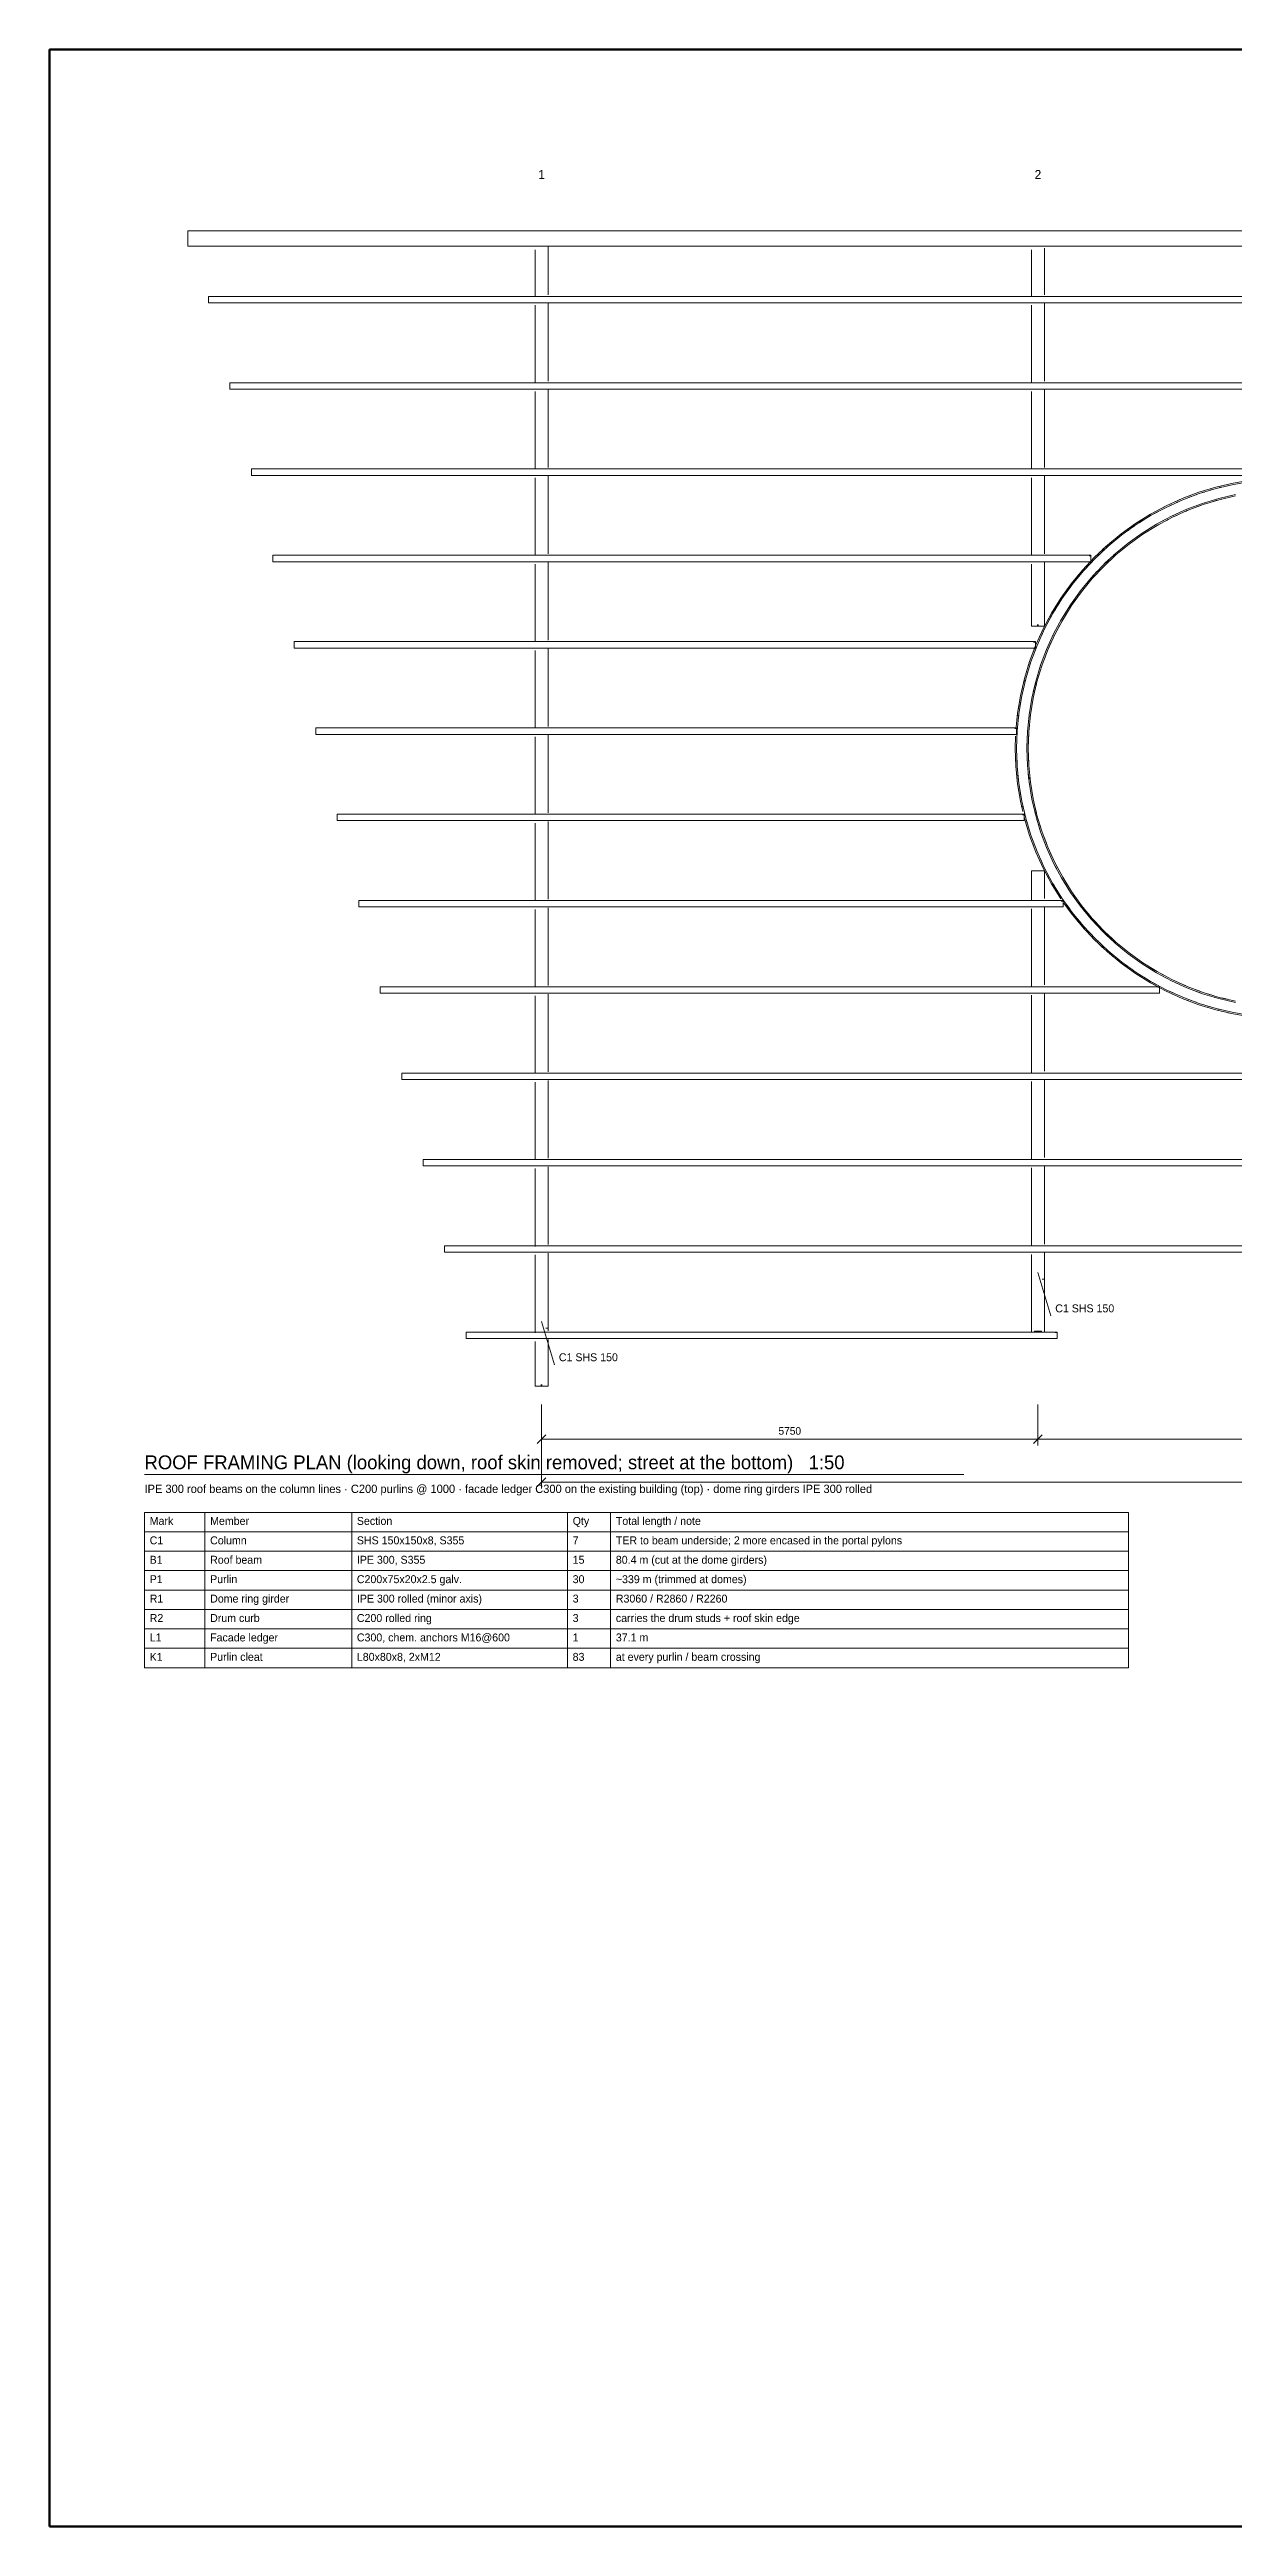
# Model space of a CAD drawing. Header units: metres. Extents: x 10 to 831, y 10 to 584.
# Drawn here: x 10 to 284, y 10 to 584 of the extents above; entities that cross this region are included whole.
import ezdxf
from ezdxf.enums import TextEntityAlignment as Align

# ---------------------------------------------------------------- set-up
doc = ezdxf.new("R2010")
doc.units = ezdxf.units.M
for name, color, linetype, lineweight in [('DIM', 1, 'Continuous', 13), ('FRAME', 7, 'Continuous', 50), ('TXT', 7, 'Continuous', 18), ('VIS', 8, 'Continuous', 13)]:
    doc.layers.add(name, color=color, linetype=linetype, lineweight=lineweight)

msp = doc.modelspace()

# ---------------------------------------------------------------- linework, layer by layer
at = {"layer": 'DIM'}
for p, q in [((124, 270), (124, 260.5)), ((124, 270), (124, 250.5)), ((239, 270), (239, 260.5)), ((239, 270), (239, 260.5)), ((123, 261), (125, 263)), ((124, 262), (239, 262)), ((238, 261), (240, 263)), ((238, 261), (240, 263)), ((239, 262), (348, 262)), ((123, 251), (125, 253)), ((124, 252), (768, 252))]:
    msp.add_line(p, q, dxfattribs=at)
at = {"layer": 'FRAME'}
msp.add_lwpolyline([(10, 10), (831, 10), (831, 584), (10, 584), (10, 10)], close=True, dxfattribs=at)
at = {"layer": 'TXT'}
for p, q in [((239, 300.564), (242, 290.564)), ((124, 289.23), (127, 279.23)), ((32, 253.8), (221.8, 253.8)), ((32, 245), (260, 245)), ((32, 245), (32, 209)), ((46, 245), (46, 209)), ((80, 245), (80, 209)), ((130, 245), (130, 209)), ((140, 245), (140, 209)), ((260, 245), (260, 209)), ((32, 240.5), (260, 240.5)), ((32, 236), (260, 236)), ((32, 231.5), (260, 231.5)), ((32, 227), (260, 227)), ((32, 222.5), (260, 222.5)), ((32, 218), (260, 218)), ((32, 213.5), (260, 213.5)), ((32, 209), (260, 209))]:
    msp.add_line(p, q, dxfattribs=at)
at = {"layer": 'VIS'}
for p, q in [((784, 542), (42, 542)), ((42, 542), (42, 538.4)), ((42, 542), (42, 542)), ((42, 538.4), (784, 538.4)), ((122.5, 537.5994), (122.5, 526.7926)), ((125.5, 527.1928), (125.5, 538.4)), ((237.5, 537.5994), (237.5, 526.792)), ((240.5, 527.1924), (240.5, 537.9998)), ((240.5, 527.1924), (240.5, 537.9998)), ((782.872, 526.8), (46.812, 526.8)), ((46.812, 526.8), (46.812, 525.3)), ((46.812, 526.8), (46.812, 526.8)), ((46.812, 525.3), (782.872, 525.3)), ((122.5, 524.7912), (122.5, 506.7796)), ((125.5, 507.18), (125.5, 525.1914)), ((237.5, 524.7906), (237.5, 506.7784)), ((240.5, 507.1786), (240.5, 525.191)), ((240.5, 507.1786), (240.5, 525.191)), ((781.564, 506.8), (51.788, 506.8)), ((51.788, 506.8), (51.788, 505.3)), ((51.788, 506.8), (51.788, 506.8)), ((51.788, 505.3), (781.564, 505.3)), ((125.5, 487.167), (125.5, 505.1786)), ((240.5, 487.165), (240.5, 505.1772)), ((240.5, 487.165), (240.5, 505.1772)), ((122.5, 504.7784), (122.5, 486.7668)), ((237.5, 504.777), (237.5, 486.7646)), ((780.256, 486.8), (56.762, 486.8)), ((56.762, 486.8), (56.762, 485.3)), ((56.762, 486.8), (56.762, 486.8)), ((56.762, 485.3), (56.762, 486.05)), ((56.762, 485.3), (56.762, 486.05)), ((780.256, 485.3), (56.762, 485.3)), ((56.762, 485.3), (780.256, 485.3)), ((56.762, 485.3), (56.762, 485.3)), ((780.256, 485.3), (56.762, 485.3)), ((56.762, 485.3), (780.256, 485.3)), ((56.762, 485.3), (56.762, 485.3)), ((122.5, 484.7654), (122.5, 466.7538)), ((125.5, 467.1542), (125.5, 485.1658)), ((237.5, 484.7632), (237.5, 466.751)), ((240.5, 467.1512), (240.5, 485.1636)), ((240.5, 467.1512), (240.5, 485.1636)), ((276.2858, 481.3926), (280.212, 482.5836)), ((276.3822, 481.1084), (280.2896, 482.2938)), ((278.6416, 482.1072), (279.0342, 482.2262)), ((278.6416, 482.1072), (279.0342, 482.2262)), ((278.6416, 482.1072), (279.0342, 482.2262)), ((280.212, 482.5836), (284.2078, 483.5152)), ((280.2896, 482.2938), (284.2664, 483.221)), ((281.0112, 482.7698), (282.21, 483.0494)), ((281.0112, 482.7698), (282.21, 483.0494)), ((281.0112, 482.7698), (282.21, 483.0494)), ((281.085, 482.4792), (281.4828, 482.572)), ((282.6756, 482.8502), (283.0734, 482.9428)), ((284.2078, 483.5152), (288.256, 484.1836)), ((284.2664, 483.221), (288.2952, 483.8862)), ((265.09, 476.3198), (268.7086, 478.254)), ((265.24, 476.06), (268.8412, 477.9848)), ((265.9602, 476.445), (267.0406, 477.0224)), ((267.261, 477.4802), (268.3466, 478.0606)), ((267.261, 477.4802), (268.3466, 478.0606)), ((267.261, 477.4802), (268.3466, 478.0606)), ((268.7086, 478.254), (272.4458, 479.9472)), ((268.8412, 477.9848), (272.5606, 479.67)), ((269.585, 478.322), (269.957, 478.4904)), ((269.9026, 475.8324), (273.479, 477.4528)), ((273.5938, 477.1756), (270.0354, 475.5634)), ((270.9508, 479.27), (272.072, 479.778)), ((270.9508, 479.27), (272.072, 479.778)), ((270.9508, 479.27), (272.072, 479.778)), ((271.0728, 478.996), (271.4448, 479.1646)), ((272.4458, 479.9472), (276.2858, 481.3926)), ((272.5606, 479.67), (276.3822, 481.1084)), ((273.5938, 477.1756), (273.149, 476.974)), ((273.2138, 480.2362), (274.3658, 480.6698)), ((273.2138, 480.2362), (274.3658, 480.6698)), ((273.2138, 480.2362), (274.3658, 480.6698)), ((273.479, 477.4528), (277.1536, 478.8358)), ((277.25, 478.5518), (273.5938, 477.1756)), ((273.5938, 477.1756), (274.0508, 477.3476)), ((273.5938, 477.1756), (274.0508, 477.3476)), ((274.0892, 480.2454), (274.4714, 480.3892)), ((276.336, 478.2076), (274.9648, 477.6916)), ((275.422, 477.8636), (276.793, 478.3798)), ((275.422, 477.8636), (276.793, 478.3798)), ((275.6178, 480.8208), (276, 480.9646)), ((276.235, 478.49), (275.7756, 478.3172)), ((277.071, 481.6308), (277.4636, 481.7498)), ((277.071, 481.6308), (277.4636, 481.7498)), ((277.071, 481.6308), (277.4636, 481.7498)), ((277.1536, 478.8358), (280.9108, 479.9756)), ((277.1636, 481.3456), (277.5544, 481.464)), ((280.9884, 479.6858), (277.25, 478.5518)), ((278.093, 479.1208), (277.6232, 478.9782)), ((280.0538, 479.4022), (278.652, 478.977)), ((278.7266, 481.8196), (279.1174, 481.9382)), ((279.1192, 479.1188), (280.5212, 479.544)), ((279.1192, 479.1188), (280.5212, 479.544)), ((280.9108, 479.9756), (280.4412, 479.833)), ((280.9108, 479.9756), (284.7346, 480.8672)), ((284.7932, 480.5728), (280.9884, 479.6858)), ((281.9396, 479.9076), (281.464, 479.7966)), ((281.9396, 479.9076), (282.4152, 480.0184)), ((281.9396, 479.9076), (282.4152, 480.0184)), ((283.7786, 480.6442), (283.3006, 480.5328)), ((255.099, 469.1604), (258.2706, 471.7632)), ((255.2968, 468.9348), (258.4532, 471.5252)), ((257.002, 470.722), (257.3192, 470.9824)), ((257.002, 470.722), (257.3192, 470.9824)), ((257.002, 470.722), (257.3192, 470.9824)), ((258.2706, 471.7632), (261.6058, 474.1532)), ((258.4532, 471.5252), (261.7724, 473.9038)), ((259.781, 472.4766), (260.1128, 472.7144)), ((259.9144, 469.6212), (263.1058, 471.9082)), ((263.2724, 471.6588), (260.097, 469.3832)), ((260.2718, 473.1972), (261.2722, 473.9142)), ((260.2718, 473.1972), (261.2722, 473.9142)), ((260.2718, 473.1972), (261.2722, 473.9142)), ((261.1086, 473.428), (261.4404, 473.6658)), ((261.6058, 474.1532), (265.09, 476.3198)), ((261.7724, 473.9038), (265.24, 476.06)), ((262.308, 471.3364), (261.909, 471.0506)), ((262.3026, 474.5864), (263.3478, 475.2364)), ((262.3026, 474.5864), (263.3478, 475.2364)), ((262.3026, 474.5864), (263.3478, 475.2364)), ((262.466, 474.335), (263.5062, 474.9818)), ((263.2724, 471.6588), (262.8756, 471.3742)), ((263.1058, 471.9082), (266.44, 473.9816)), ((266.59, 473.7218), (263.2724, 471.6588)), ((263.2724, 471.6588), (264.5166, 472.4324)), ((263.2724, 471.6588), (264.5166, 472.4324)), ((264.1018, 472.1744), (263.2724, 471.6588)), ((266.44, 473.9816), (264.3562, 472.6856)), ((266.59, 473.7218), (266.1754, 473.4638)), ((266.44, 473.9816), (269.9026, 475.8324)), ((268.1714, 474.907), (266.44, 473.9816)), ((270.0354, 475.5634), (266.59, 473.7218)), ((266.59, 473.7218), (267.0206, 473.952)), ((266.59, 473.7218), (267.0206, 473.952)), ((269.174, 475.103), (268.7434, 474.8728)), ((269.174, 475.103), (269.6046, 475.3332)), ((269.174, 475.103), (269.6046, 475.3332)), ((270.7968, 476.2374), (270.3498, 476.035)), ((270.925, 475.9664), (270.4802, 475.7648)), ((270.925, 475.9664), (271.3698, 476.168)), ((270.925, 475.9664), (271.3698, 476.168)), ((251.2544, 466.8), (61.736, 466.8)), ((61.736, 466.8), (61.736, 465.3)), ((61.736, 466.8), (61.736, 466.8)), ((61.736, 465.3), (61.736, 466.05)), ((61.736, 465.3), (61.736, 466.05)), ((251.2544, 465.3), (61.736, 465.3)), ((61.736, 465.3), (251.2544, 465.3)), ((61.736, 465.3), (61.736, 465.3)), ((251.2544, 465.3), (61.736, 465.3)), ((61.736, 465.3), (251.2544, 465.3)), ((61.736, 465.3), (61.736, 465.3)), ((125.5, 447.1412), (125.5, 465.1528)), ((240.5, 450.3398), (240.5, 465.1498)), ((240.5, 450.3398), (240.5, 465.1498)), ((249.2996, 463.361), (252.1044, 466.3556)), ((249.5252, 463.1632), (252.3166, 466.1434)), ((251.2544, 466.8), (250.853, 466.8)), ((251.2544, 466.8), (250.853, 466.8)), ((251.2544, 466.68), (250.853, 466.68)), ((250.9826, 465.1578), (251.824, 466.0562)), ((250.9826, 465.1578), (251.824, 466.0562)), ((250.9826, 465.1578), (251.824, 466.0562)), ((251.2, 464.9514), (251.4792, 465.2494)), ((251.2544, 466.8), (251.2544, 465.3)), ((251.2544, 465.3), (251.2544, 466.8)), ((251.2544, 466.8), (251.2544, 466.8)), ((251.2544, 466.8), (251.2544, 466.68)), ((251.2544, 466.68), (251.2544, 466.8)), ((251.2544, 466.8), (251.2544, 466.8)), ((251.2544, 466.8), (251.2544, 465.3)), ((251.2544, 465.3), (251.2544, 466.8)), ((251.2544, 466.8), (251.2544, 466.8)), ((251.2544, 466.68), (251.2544, 466.68)), ((251.2544, 465.3), (251.2544, 465.3)), ((251.2544, 465.3), (251.2544, 465.3)), ((252.1044, 466.3556), (255.099, 469.1604)), ((252.3166, 466.1434), (255.2968, 468.9348)), ((252.9126, 466.7018), (253.2106, 466.9808)), ((253.9012, 468.0384), (254.7996, 468.8798)), ((253.9012, 468.0384), (254.7996, 468.8798)), ((253.9012, 468.0384), (254.7996, 468.8798)), ((254.0136, 464.4464), (256.8792, 467.1304)), ((254.1048, 467.8182), (254.4028, 468.0974)), ((257.077, 466.9048), (254.2258, 464.2342)), ((255.4464, 465.7884), (254.3718, 464.782)), ((255.7334, 469.681), (256.0506, 469.9412)), ((255.7334, 469.681), (256.0506, 469.9412)), ((255.7334, 469.681), (256.0506, 469.9412)), ((256.3642, 466.2372), (256.0078, 465.9034)), ((256.3642, 466.2372), (256.7206, 466.571)), ((256.3642, 466.2372), (256.7206, 466.571)), ((256.8792, 467.1304), (256.521, 466.7948)), ((256.8792, 467.1304), (259.9144, 469.6212)), ((260.097, 469.3832), (257.077, 466.9048)), ((259.9144, 469.6212), (258.0174, 468.0644)), ((260.097, 469.3832), (258.9644, 468.4538)), ((259.342, 468.7636), (260.097, 469.3832)), ((259.342, 468.7636), (260.097, 469.3832)), ((260.097, 469.3832), (260.4938, 469.6676)), ((260.097, 469.3832), (260.4938, 469.6676)), ((122.5, 464.7526), (122.5, 446.741)), ((237.5, 464.7496), (237.5, 450.3398)), ((244.3068, 456.8542), (246.6968, 460.1894)), ((244.5564, 456.6876), (246.9348, 460.0068)), ((245.7408, 458.8554), (246.4578, 459.8558)), ((245.7408, 458.8554), (246.4578, 459.8558)), ((245.7408, 458.8554), (246.4578, 459.8558)), ((245.9834, 458.679), (246.697, 459.6748)), ((246.6968, 460.1894), (249.2996, 463.361)), ((246.9348, 460.0068), (249.5252, 463.1632)), ((247.2174, 460.8236), (247.4776, 461.1408)), ((247.2174, 460.8236), (247.4776, 461.1408)), ((247.2174, 460.8236), (247.4776, 461.1408)), ((248.2584, 462.0924), (248.5188, 462.4094)), ((248.2584, 462.0924), (248.5188, 462.4094)), ((248.2584, 462.0924), (248.5188, 462.4094)), ((248.489, 461.9006), (249.2662, 462.8476)), ((248.8388, 458.5456), (251.3296, 461.5808)), ((249.4616, 459.3044), (248.8388, 458.5456)), ((251.5552, 461.383), (249.0768, 458.363)), ((250.0834, 463.7592), (250.3626, 464.0572)), ((251.5552, 461.383), (250.6258, 460.2504)), ((250.9356, 460.628), (251.5552, 461.383)), ((250.9356, 460.628), (251.5552, 461.383)), ((251.3296, 461.5808), (251.0182, 461.2014)), ((251.3296, 461.5808), (254.0136, 464.4464)), ((252.6716, 463.0136), (251.3296, 461.5808)), ((254.2258, 464.2342), (251.5552, 461.383)), ((251.5552, 461.383), (252.5566, 462.4522)), ((251.5552, 461.383), (252.5566, 462.4522)), ((252.2228, 462.0958), (251.5552, 461.383)), ((240.5, 454.3424), (240.5, 450.3398)), ((240.5, 454.3424), (240.5, 450.3398)), ((242.1402, 453.37), (244.3068, 456.8542)), ((242.4, 453.22), (244.5564, 456.6876)), ((242.8312, 453.9136), (243.047, 454.2602)), ((243.6938, 455.3006), (243.9094, 455.6474)), ((244.4784, 452.02), (246.5518, 455.3542)), ((245.5152, 453.6872), (244.4784, 452.02)), ((246.8012, 455.1876), (244.7382, 451.87)), ((246.5518, 455.3542), (246.2926, 454.9374)), ((246.8012, 455.1876), (246.5434, 454.7728)), ((246.5518, 455.3542), (248.8388, 458.5456)), ((247.1236, 456.152), (246.5518, 455.3542)), ((249.0768, 458.363), (246.8012, 455.1876)), ((246.8012, 455.1876), (247.6546, 456.3784)), ((246.8012, 455.1876), (247.6546, 456.3784)), ((247.3702, 455.9814), (246.8012, 455.1876)), ((248.8388, 458.5456), (248.553, 458.1468)), ((249.0768, 458.363), (248.7924, 457.9662)), ((249.0768, 458.363), (249.3866, 458.7406)), ((249.0768, 458.363), (249.3866, 458.7406)), ((237.5, 450.3398), (237.5, 450.74)), ((237.5, 450.3398), (237.5, 450.74)), ((240.5, 450.3398), (237.5, 450.3398)), ((237.5, 450.3398), (240.5, 450.3398)), ((237.5, 450.3398), (237.5, 450.3398)), ((240.5, 450.3398), (237.5, 450.3398)), ((237.5, 450.3398), (240.5, 450.3398)), ((237.5, 450.3398), (237.5, 450.3398)), ((238.5128, 446.0142), (240.206, 449.7516)), ((238.79, 445.8994), (240.4752, 449.6188)), ((238.929, 450.3398), (238.929, 450.74)), ((239.071, 450.3398), (238.929, 450.3398)), ((238.929, 450.3398), (239.071, 450.3398)), ((238.929, 450.3398), (238.929, 450.3398)), ((239.071, 450.3398), (239.071, 450.74)), ((239.071, 450.3398), (239.071, 450.3398)), ((239.5288, 448.2566), (240.0368, 449.3778)), ((239.5288, 448.2566), (240.0368, 449.3778)), ((239.5288, 448.2566), (240.0368, 449.3778)), ((239.801, 448.131), (240.3066, 449.2468)), ((240.206, 449.7516), (242.1402, 453.37)), ((240.4752, 449.6188), (242.4, 453.22)), ((240.5, 450.3398), (240.5, 450.3398)), ((240.5, 450.3398), (240.5, 450.3398)), ((241.0072, 444.981), (242.6276, 448.5574)), ((242.8968, 448.4246), (241.2844, 444.8662)), ((241.3666, 451.9226), (241.9468, 453.0082)), ((241.3666, 451.9226), (241.9468, 453.0082)), ((241.3666, 451.9226), (241.9468, 453.0082)), ((241.63, 451.7796), (242.2076, 452.8598)), ((242.6276, 448.5574), (242.425, 448.1102)), ((242.6276, 448.5574), (244.4784, 452.02)), ((243.0904, 449.423), (242.6276, 448.5574)), ((242.8968, 448.4246), (242.6952, 447.9798)), ((244.7382, 451.87), (242.8968, 448.4246)), ((242.8968, 448.4246), (244.0476, 450.578)), ((242.8968, 448.4246), (244.0476, 450.578)), ((243.8174, 450.1474), (242.8968, 448.4246)), ((244.4784, 452.02), (244.2472, 451.5872)), ((244.7382, 451.87), (244.508, 451.4394)), ((244.7382, 451.87), (245.512, 453.114)), ((244.7382, 451.87), (245.512, 453.114)), ((245.254, 452.6994), (244.7382, 451.87)), ((238.3974, 446.8), (66.712, 446.8)), ((66.712, 446.8), (66.712, 445.3)), ((66.712, 446.8), (66.712, 446.8)), ((66.712, 445.3), (66.712, 446.05)), ((66.712, 445.3), (66.712, 446.05)), ((238.3974, 445.3), (66.712, 445.3)), ((66.712, 445.3), (238.3974, 445.3)), ((66.712, 445.3), (66.712, 445.3)), ((238.3974, 445.3), (66.712, 445.3)), ((66.712, 445.3), (238.3974, 445.3)), ((66.712, 445.3), (66.712, 445.3)), ((122.5, 444.7398), (122.5, 426.7282)), ((125.5, 427.1284), (125.5, 445.14)), ((235.8764, 438.248), (237.0674, 442.1742)), ((236.1662, 438.1704), (237.3516, 442.0778)), ((237.0674, 442.1742), (238.5128, 446.0142)), ((237.3516, 442.0778), (238.79, 445.8994)), ((237.6392, 442.8422), (238.0708, 443.9886)), ((237.9346, 444.4782), (238.3682, 445.6302)), ((237.9346, 444.4782), (238.3682, 445.6302)), ((237.9346, 444.4782), (238.3682, 445.6302)), ((238.3974, 446.8), (237.9964, 446.8)), ((238.3974, 446.8), (237.9964, 446.8)), ((238.3974, 446.68), (237.9964, 446.68)), ((238.3974, 446.8), (238.3974, 445.3)), ((238.3974, 445.3), (238.3974, 446.8)), ((238.3974, 446.8), (238.3974, 446.8)), ((238.3974, 446.8), (238.3974, 446.68)), ((238.3974, 446.68), (238.3974, 446.8)), ((238.3974, 446.8), (238.3974, 446.8)), ((238.3974, 446.8), (238.3974, 445.3)), ((238.3974, 445.3), (238.3974, 446.8)), ((238.3974, 446.8), (238.3974, 446.8)), ((238.3974, 446.68), (238.3974, 446.68)), ((238.3974, 445.3), (238.3974, 445.3)), ((238.3974, 445.3), (238.3974, 445.3)), ((239.6242, 441.3064), (241.0072, 444.981)), ((239.97, 442.225), (239.6242, 441.3064)), ((241.2844, 444.8662), (239.9082, 441.21)), ((241.2844, 444.8662), (240.4244, 442.581)), ((240.5964, 443.038), (241.2844, 444.8662)), ((240.5964, 443.038), (241.2844, 444.8662)), ((241.0072, 444.981), (240.8344, 444.5216)), ((241.2844, 444.8662), (242.292, 447.0902)), ((241.2844, 444.8662), (242.292, 447.0902)), ((242.0906, 446.6454), (241.2844, 444.8662)), ((234.9448, 434.2522), (235.8764, 438.248)), ((235.239, 434.1936), (236.1662, 438.1704)), ((235.3174, 435.8504), (235.4106, 436.25)), ((235.3174, 435.8504), (235.4106, 436.25)), ((235.3174, 435.8504), (235.4106, 436.25)), ((235.6902, 437.4488), (235.7832, 437.8484)), ((235.6902, 437.4488), (235.7832, 437.8484)), ((235.6902, 437.4488), (235.7832, 437.8484)), ((235.9808, 437.375), (236.0736, 437.7726)), ((236.4032, 438.9518), (236.7588, 440.124)), ((236.591, 440.6038), (236.9484, 441.7816)), ((236.591, 440.6038), (236.9484, 441.7816)), ((236.591, 440.6038), (236.9484, 441.7816)), ((237.5928, 433.7254), (238.4844, 437.5492)), ((238.7742, 437.4714), (237.8872, 433.6668)), ((238.4844, 437.5492), (237.9272, 435.1594)), ((238.7742, 437.4714), (238.4416, 436.0448)), ((238.4844, 437.5492), (239.6242, 441.3064)), ((239.0544, 439.4278), (238.4844, 437.5492)), ((238.5524, 436.5204), (238.7742, 437.4714)), ((238.5524, 436.5204), (238.7742, 437.4714)), ((239.9082, 441.21), (238.7742, 437.4714)), ((238.7742, 437.4714), (238.916, 437.9388)), ((238.7742, 437.4714), (238.916, 437.9388)), ((239.6242, 441.3064), (239.4818, 440.8368)), ((239.9082, 441.21), (239.7666, 440.7426)), ((239.9082, 441.21), (240.0802, 441.667)), ((239.9082, 441.21), (240.0802, 441.667)), ((234.2764, 430.204), (234.9448, 434.2522)), ((234.41, 431.0136), (234.6106, 432.228)), ((234.41, 431.0136), (234.6106, 432.228)), ((234.41, 431.0136), (234.6106, 432.228)), ((234.5738, 430.1648), (235.239, 434.1936)), ((234.973, 432.5822), (235.1724, 433.7908)), ((235.6098, 435.7844), (235.7026, 436.182)), ((236.9534, 429.8516), (237.5928, 433.7254)), ((237.8872, 433.6668), (237.2508, 429.8124)), ((237.5928, 433.7254), (237.353, 432.2728)), ((237.8872, 433.6668), (237.6484, 432.2214)), ((237.728, 432.7032), (237.8872, 433.6668)), ((237.728, 432.7032), (237.8872, 433.6668)), ((237.8872, 433.6668), (237.998, 434.1424)), ((237.8872, 433.6668), (237.998, 434.1424)), ((234.021, 426.8), (71.686, 426.8)), ((71.686, 426.8), (71.686, 425.3)), ((71.686, 426.8), (71.686, 426.8)), ((71.686, 425.3), (71.686, 426.05)), ((71.686, 425.3), (71.686, 426.05)), ((234.021, 425.3), (71.686, 425.3)), ((71.686, 425.3), (234.021, 425.3)), ((71.686, 425.3), (71.686, 425.3)), ((234.021, 425.3), (71.686, 425.3)), ((71.686, 425.3), (234.021, 425.3)), ((71.686, 425.3), (71.686, 425.3)), ((125.5, 407.1156), (125.5, 425.127)), ((234.021, 426.8), (233.6192, 426.8)), ((234.021, 426.8), (233.6192, 426.8)), ((234.021, 426.68), (233.6192, 426.68)), ((233.74, 422.02), (233.834, 424.8906)), ((233.9546, 426.9374), (234.2764, 430.204)), ((234.021, 426.8), (234.021, 425.3)), ((234.021, 425.3), (234.021, 426.8)), ((234.021, 426.8), (234.021, 426.8)), ((234.021, 426.8), (234.021, 426.68)), ((234.021, 426.68), (234.021, 426.8)), ((234.021, 426.8), (234.021, 426.8)), ((234.021, 426.8), (234.021, 425.3)), ((234.021, 425.3), (234.021, 426.8)), ((234.021, 426.8), (234.021, 426.8)), ((234.021, 426.68), (234.021, 426.68)), ((234.021, 425.3), (234.021, 425.3)), ((234.021, 425.3), (234.021, 425.3)), ((234.04, 422.02), (234.1736, 426.1012)), ((234.1156, 428.5708), (234.2362, 429.7956)), ((234.1156, 428.5708), (234.2362, 429.7956)), ((234.1156, 428.5708), (234.2362, 429.7956)), ((234.1202, 424.4686), (234.1602, 425.693)), ((234.1736, 426.1012), (234.5738, 430.1648)), ((234.4138, 428.5394), (234.5338, 429.7584)), ((236.44, 422.02), (236.5684, 425.9442)), ((236.5684, 425.9442), (236.5524, 425.4536)), ((236.5684, 425.9442), (236.9534, 429.8516)), ((236.9534, 429.8516), (236.7128, 427.4094)), ((236.8678, 425.9246), (236.74, 422.02)), ((236.8678, 425.9246), (236.788, 423.4842)), ((236.804, 423.9722), (236.8678, 425.9246)), ((236.804, 423.9722), (236.8678, 425.9246)), ((237.2508, 429.8124), (236.8678, 425.9246)), ((236.8678, 425.9246), (237.0114, 427.3826)), ((236.8678, 425.9246), (237.0114, 427.3826)), ((236.9636, 426.8966), (236.8678, 425.9246)), ((237.2508, 429.8124), (237.2028, 429.3264)), ((237.2508, 429.8124), (237.3302, 430.2942)), ((237.2508, 429.8124), (237.3302, 430.2942)), ((122.5, 424.7268), (122.5, 406.7152)), ((233.8742, 417.9192), (233.74, 422.02)), ((233.7936, 420.3796), (233.7802, 420.7898)), ((233.7936, 420.3796), (233.7802, 420.7898)), ((233.7936, 420.3796), (233.7802, 420.7898)), ((233.7936, 423.6604), (233.8072, 424.0704)), ((233.7936, 423.6604), (233.8072, 424.0704)), ((233.7936, 423.6604), (233.8072, 424.0704)), ((233.8474, 418.7394), (233.834, 419.1494)), ((233.8474, 418.7394), (233.834, 419.1494)), ((233.8474, 418.7394), (233.834, 419.1494)), ((234.1736, 417.9388), (234.04, 422.02)), ((234.1468, 418.755), (234.1068, 419.9794)), ((236.5684, 418.0958), (236.44, 422.02)), ((236.5042, 423.982), (236.456, 422.5106)), ((236.4722, 421.039), (236.5202, 419.5674)), ((236.74, 422.02), (236.8678, 418.1154)), ((236.8358, 419.0916), (236.788, 420.5558)), ((236.8358, 419.0916), (236.788, 420.5558)), ((236.804, 420.0678), (236.8518, 418.6036)), ((234.2764, 413.836), (233.8742, 417.9192)), ((234.0352, 416.286), (233.9948, 416.6942)), ((234.0352, 416.286), (233.9948, 416.6942)), ((234.0352, 416.286), (233.9948, 416.6942)), ((234.196, 414.6526), (234.1558, 415.061)), ((234.196, 414.6526), (234.1558, 415.061)), ((234.196, 414.6526), (234.1558, 415.061)), ((234.5738, 413.8752), (234.1736, 417.9388)), ((234.9448, 409.7878), (234.2764, 413.836)), ((234.5438, 412.2168), (234.3432, 413.4312)), ((234.5438, 412.2168), (234.3432, 413.4312)), ((234.5438, 412.2168), (234.3432, 413.4312)), ((234.4938, 414.688), (234.3738, 415.907)), ((235.239, 409.8464), (234.5738, 413.8752)), ((236.9534, 414.1884), (236.5684, 418.0958)), ((236.7608, 416.1422), (236.9052, 414.6768)), ((236.8678, 418.1154), (237.2508, 414.2276)), ((237.5928, 410.3146), (236.9534, 414.1884)), ((237.155, 415.1996), (237.1072, 415.6856)), ((237.155, 415.1996), (237.1072, 415.6856)), ((237.155, 415.1996), (237.2028, 414.7136)), ((237.2508, 414.2276), (237.8872, 410.3732)), ((235.106, 410.6522), (234.9064, 411.8608)), ((235.5038, 407.3904), (234.9448, 409.7878)), ((235.3174, 408.1896), (235.2242, 408.589)), ((235.3174, 408.1896), (235.2242, 408.589)), ((235.3174, 408.1896), (235.2242, 408.589)), ((236.1662, 405.8696), (235.239, 409.8464)), ((235.6098, 408.2556), (235.5172, 408.6534)), ((237.433, 411.283), (237.513, 410.7988)), ((238.4844, 406.4908), (237.5928, 410.3146)), ((237.728, 411.3368), (237.6484, 411.8186)), ((237.728, 411.3368), (237.6484, 411.8186)), ((237.728, 411.3368), (237.8076, 410.855)), ((237.8872, 410.3732), (238.7742, 406.5686)), ((238.5524, 407.5196), (238.4416, 407.9952)), ((238.5524, 407.5196), (238.4416, 407.9952)), ((235.8216, 406.8), (76.66, 406.8)), ((76.66, 406.8), (76.66, 405.3)), ((76.66, 406.8), (76.66, 406.8)), ((76.66, 405.3), (76.66, 406.05)), ((76.66, 405.3), (76.66, 406.05)), ((235.8216, 405.3), (76.66, 405.3)), ((76.66, 405.3), (235.8216, 405.3)), ((76.66, 405.3), (76.66, 405.3)), ((235.8216, 405.3), (76.66, 405.3)), ((76.66, 405.3), (235.8216, 405.3)), ((76.66, 405.3), (76.66, 405.3)), ((122.5, 404.714), (122.5, 386.7024)), ((125.5, 387.1026), (125.5, 405.1142)), ((235.8216, 406.8), (235.4196, 406.8)), ((235.8216, 406.8), (235.4196, 406.8)), ((235.8216, 406.68), (235.4196, 406.68)), ((235.8764, 405.792), (235.7832, 406.1916)), ((235.8216, 406.8), (235.8216, 405.3)), ((235.8216, 405.3), (235.8216, 406.8)), ((235.8216, 406.8), (235.8216, 406.8)), ((235.8216, 406.8), (235.8216, 406.68)), ((235.8216, 406.68), (235.8216, 406.8)), ((235.8216, 406.8), (235.8216, 406.8)), ((235.8216, 406.8), (235.8216, 405.3)), ((235.8216, 405.3), (235.8216, 406.8)), ((235.8216, 406.8), (235.8216, 406.8)), ((235.8216, 406.68), (235.8216, 406.68)), ((235.8216, 405.3), (235.8216, 405.3)), ((235.8216, 405.3), (235.8216, 405.3)), ((237.0674, 401.8658), (235.8764, 405.792)), ((235.9808, 406.665), (235.888, 407.0626)), ((237.3516, 401.9622), (236.1662, 405.8696)), ((236.6404, 404.3066), (236.2848, 405.479)), ((236.8292, 402.651), (236.472, 403.8288)), ((236.8292, 402.651), (236.472, 403.8288)), ((236.8292, 402.651), (236.472, 403.8288)), ((238.5128, 398.0258), (237.0674, 401.8658)), ((238.79, 398.1406), (237.3516, 401.9622)), ((238.2616, 407.4468), (238.373, 406.9688)), ((239.6242, 402.7336), (238.4844, 406.4908)), ((238.5524, 407.5196), (238.6634, 407.044)), ((238.7694, 405.5516), (239.1968, 404.1426)), ((238.7742, 406.5686), (239.9082, 402.83)), ((239.6248, 403.7646), (239.483, 404.232)), ((239.6248, 403.7646), (239.483, 404.232)), ((241.0072, 399.059), (239.6242, 402.7336)), ((239.6248, 403.7646), (239.7666, 403.2974)), ((239.9082, 402.83), (241.2844, 399.1738)), ((239.97, 401.815), (240.1428, 401.3556)), ((237.9268, 400.4336), (237.4954, 401.58)), ((238.2236, 398.7938), (237.7902, 399.9458)), ((238.2236, 398.7938), (237.7902, 399.9458)), ((238.2236, 398.7938), (237.7902, 399.9458)), ((240.206, 394.2886), (238.5128, 398.0258)), ((240.4752, 394.4212), (238.79, 398.1406)), ((239.8674, 395.036), (239.3594, 396.1572)), ((239.8674, 395.036), (239.3594, 396.1572)), ((239.8674, 395.036), (239.3594, 396.1572)), ((240.138, 395.165), (239.6326, 396.2808)), ((240.9404, 400.0878), (240.4244, 401.459)), ((240.9404, 400.0878), (240.4244, 401.459)), ((240.5964, 401.002), (241.1124, 399.6308)), ((242.6276, 395.4826), (241.0072, 399.059)), ((241.2844, 399.1738), (242.8968, 395.6154)), ((242.0906, 397.3946), (241.486, 398.729)), ((242.0906, 397.3946), (241.486, 398.729)), ((241.6874, 398.2842), (242.292, 396.9498)), ((240.5, 393.7002), (237.5, 393.7002)), ((237.5, 393.7002), (237.5, 386.8918)), ((237.5, 393.7002), (237.5, 393.7002)), ((240.5, 393.7002), (240, 393.7002)), ((242.1402, 390.67), (240.206, 394.2886)), ((242.4, 390.82), (240.4752, 394.4212)), ((240.5, 387.2922), (240.5, 393.7002)), ((240.5, 387.2922), (240.5, 393.7002)), ((241.7534, 391.3938), (241.1732, 392.4792)), ((241.7534, 391.3938), (241.1732, 392.4792)), ((241.7534, 391.3938), (241.1732, 392.4792)), ((242.015, 391.5402), (241.4376, 392.6206)), ((244.3068, 387.1858), (242.1402, 390.67)), ((244.5564, 387.3524), (242.4, 390.82)), ((242.8312, 390.1264), (242.6156, 390.4732)), ((244.4784, 392.02), (242.6276, 395.4826)), ((242.8968, 395.6154), (244.7382, 392.17)), ((243.0904, 394.617), (243.3216, 394.1842)), ((243.357, 394.754), (243.1268, 395.1848)), ((243.357, 394.754), (243.1268, 395.1848)), ((243.357, 394.754), (243.5872, 394.3234)), ((246.5518, 388.6858), (244.4784, 392.02)), ((244.7382, 392.17), (246.8012, 388.8524)), ((244.9968, 391.1864), (245.7744, 389.9362)), ((244.8086, 386.8), (81.634, 386.8)), ((81.634, 386.8), (81.634, 385.3)), ((81.634, 386.8), (81.634, 386.8)), ((81.634, 385.3), (81.634, 386.05)), ((81.634, 385.3), (81.634, 386.05)), ((244.8086, 385.3), (81.634, 385.3)), ((81.634, 385.3), (244.8086, 385.3)), ((81.634, 385.3), (81.634, 385.3)), ((244.8086, 385.3), (81.634, 385.3)), ((81.634, 385.3), (244.8086, 385.3)), ((81.634, 385.3), (81.634, 385.3)), ((122.5, 384.7012), (122.5, 366.6896)), ((125.5, 367.0898), (125.5, 385.1014)), ((125.5, 367.0898), (125.5, 385.1014)), ((237.5, 384.8892), (237.5, 366.8664)), ((240.5, 367.267), (240.5, 385.2896)), ((240.5, 367.267), (240.5, 385.2896)), ((243.6938, 388.7394), (243.4782, 389.0862)), ((244.8086, 386.8), (244.4066, 386.8)), ((244.8086, 386.8), (244.4066, 386.8)), ((244.8086, 386.68), (244.4066, 386.68)), ((246.9348, 384.0332), (244.5564, 387.3524)), ((244.8086, 386.8), (244.8086, 385.3)), ((244.8086, 385.3), (244.8086, 386.8)), ((244.8086, 386.8), (244.8086, 386.8)), ((244.8086, 386.8), (244.8086, 386.68)), ((244.8086, 386.68), (244.8086, 386.8)), ((244.8086, 386.8), (244.8086, 386.8)), ((244.8086, 386.8), (244.8086, 385.3)), ((244.8086, 385.3), (244.8086, 386.8)), ((244.8086, 386.8), (244.8086, 386.8)), ((244.8086, 386.68), (244.8086, 386.68)), ((244.8086, 385.3), (244.8086, 385.3)), ((244.8086, 385.3), (244.8086, 385.3)), ((246.6968, 383.8506), (245.0238, 386.1852)), ((246.2188, 384.5176), (245.5018, 385.5182)), ((246.2188, 384.5176), (245.5018, 385.5182)), ((246.2188, 384.5176), (245.5018, 385.5182)), ((246.459, 384.6972), (245.7456, 385.6928)), ((246.2856, 389.6818), (246.0276, 390.0966)), ((246.2856, 389.6818), (246.0276, 390.0966)), ((246.2856, 389.6818), (246.5434, 389.2672)), ((248.8388, 385.4944), (246.5518, 388.6858)), ((246.8012, 388.8524), (249.0768, 385.677)), ((247.3702, 388.0586), (247.0858, 388.4556)), ((247.3702, 388.0586), (247.0858, 388.4556)), ((247.1236, 387.888), (247.4094, 387.489)), ((247.3702, 388.0586), (247.6546, 387.6616)), ((251.3296, 382.4592), (248.8388, 385.4944)), ((249.0768, 385.677), (251.5552, 382.657)), ((249.4616, 384.7356), (249.7728, 384.3562)), ((249.2996, 380.679), (246.6968, 383.8506)), ((249.5252, 380.8768), (246.9348, 384.0332)), ((247.2174, 383.2164), (246.957, 383.5334)), ((247.2174, 383.2164), (246.957, 383.5334)), ((247.2174, 383.2164), (246.957, 383.5334)), ((248.2584, 381.9476), (247.9982, 382.2648)), ((248.2584, 381.9476), (247.9982, 382.2648)), ((248.2584, 381.9476), (247.9982, 382.2648)), ((249.0072, 381.5082), (248.23, 382.455)), ((252.1044, 377.6844), (249.2996, 380.679)), ((252.3166, 377.8966), (249.5252, 380.8768)), ((249.8606, 380.08), (249.5802, 380.3796)), ((249.8606, 380.08), (249.5802, 380.3796)), ((249.8606, 380.08), (249.5802, 380.3796)), ((250.0834, 380.2808), (249.8044, 380.5788)), ((250.9356, 383.412), (250.6258, 383.7896)), ((250.9356, 383.412), (250.6258, 383.7896)), ((250.9826, 378.8822), (250.702, 379.1818)), ((250.9826, 378.8822), (250.702, 379.1818)), ((250.9826, 378.8822), (250.702, 379.1818)), ((251.2, 379.0886), (250.9208, 379.3866)), ((250.9356, 383.412), (251.2454, 383.0346)), ((254.0136, 379.5936), (251.3296, 382.4592)), ((251.5552, 382.657), (254.2258, 379.8058)), ((252.8904, 381.2314), (251.889, 382.3006)), ((252.8904, 381.2314), (251.889, 382.3006)), ((252.0006, 381.7428), (252.336, 381.3846)), ((252.2228, 381.9442), (253.2242, 380.875)), ((256.8792, 376.9096), (254.0136, 379.5936)), ((254.2258, 379.8058), (257.077, 377.1352)), ((254.73, 378.9226), (255.8046, 377.916)), ((255.099, 374.8796), (252.1044, 377.6844)), ((255.2968, 375.1052), (252.3166, 377.8966)), ((252.9126, 377.3382), (252.6146, 377.6174)), ((254.5, 375.4406), (253.6018, 376.282)), ((254.5, 375.4406), (253.6018, 376.282)), ((254.5, 375.4406), (253.6018, 376.282)), ((254.1048, 376.2218), (253.8066, 376.5008)), ((258.2706, 372.2768), (255.099, 374.8796)), ((256.3642, 377.8028), (255.295, 378.8042)), ((256.3642, 377.8028), (255.295, 378.8042)), ((258.4532, 372.5148), (255.2968, 375.1052)), ((256.5594, 374.069), (255.6124, 374.8462)), ((255.6514, 378.4704), (256.7206, 377.469)), ((256.3676, 373.8384), (256.0506, 374.0988)), ((256.3676, 373.8384), (256.0506, 374.0988)), ((256.3676, 373.8384), (256.0506, 374.0988)), ((259.9144, 374.4188), (256.8792, 376.9096)), ((257.077, 377.1352), (260.097, 374.6568)), ((258.587, 375.896), (257.4546, 376.8254)), ((258.587, 375.896), (257.4546, 376.8254)), ((257.638, 376.287), (258.7762, 375.3528)), ((257.832, 376.5156), (258.9644, 375.5862)), ((263.1058, 372.1318), (259.9144, 374.4188)), ((260.097, 374.6568), (263.2724, 372.3812)), ((257.6364, 372.7974), (257.3192, 373.0576)), ((257.6364, 372.7974), (257.3192, 373.0576)), ((257.6364, 372.7974), (257.3192, 373.0576)), ((261.6058, 369.8868), (258.2706, 372.2768)), ((261.7724, 370.1362), (258.4532, 372.5148)), ((259.6046, 371.3208), (258.6042, 372.0378)), ((259.6046, 371.3208), (258.6042, 372.0378)), ((259.6046, 371.3208), (258.6042, 372.0378)), ((259.781, 371.5634), (259.449, 371.8012)), ((261.1086, 370.612), (260.7766, 370.8498)), ((265.09, 367.7202), (261.6058, 369.8868)), ((265.24, 367.98), (261.7724, 370.1362)), ((262.9994, 369.0202), (261.9542, 369.6702)), ((262.9994, 369.0202), (261.9542, 369.6702)), ((262.9994, 369.0202), (261.9542, 369.6702)), ((262.308, 372.7036), (262.7068, 372.4176)), ((266.44, 370.0584), (263.1058, 372.1318)), ((263.2724, 372.3812), (266.59, 370.3182)), ((264.5464, 368.4112), (263.5062, 369.0582)), ((265.7606, 370.834), (264.5166, 371.6076)), ((265.7606, 370.834), (264.5166, 371.6076)), ((264.773, 371.0952), (266.0232, 370.3176)), ((264.9312, 371.3498), (266.1754, 370.5762)), ((268.7086, 365.786), (265.09, 367.7202)), ((268.8412, 366.0552), (265.24, 367.98)), ((266.5374, 366.9466), (265.4518, 367.5268)), ((266.5374, 366.9466), (265.4518, 367.5268)), ((266.5374, 366.9466), (265.4518, 367.5268)), ((266.6804, 367.21), (265.6002, 367.7876)), ((269.9026, 368.2076), (266.44, 370.0584)), ((266.59, 370.3182), (270.0354, 368.4766)), ((268.3126, 369.3974), (267.0206, 370.088)), ((268.3126, 369.3974), (267.0206, 370.088)), ((267.3056, 369.5958), (268.6042, 368.9018)), ((267.4514, 369.8578), (268.7434, 369.1672)), ((273.479, 366.5872), (269.9026, 368.2076)), ((270.0354, 368.4766), (273.5938, 366.8644)), ((270.7968, 367.8026), (271.2438, 367.6)), ((272.7042, 367.2674), (271.3698, 367.872)), ((272.7042, 367.2674), (271.3698, 367.872)), ((271.8146, 367.6706), (273.149, 367.066)), ((267.1654, 366.8), (86.61, 366.8)), ((86.61, 366.8), (86.61, 365.3)), ((86.61, 366.8), (86.61, 366.8)), ((86.61, 365.3), (86.61, 366.05)), ((86.61, 365.3), (86.61, 366.05)), ((267.1654, 365.3), (86.61, 365.3)), ((86.61, 365.3), (267.1654, 365.3)), ((86.61, 365.3), (86.61, 365.3)), ((267.1654, 365.3), (86.61, 365.3)), ((86.61, 365.3), (267.1654, 365.3)), ((86.61, 365.3), (86.61, 365.3)), ((122.5, 364.6882), (122.5, 346.6766)), ((125.5, 347.0768), (125.5, 365.0884)), ((125.5, 347.0768), (125.5, 365.0884)), ((237.5, 364.864), (237.5, 346.8412)), ((240.5, 347.2418), (240.5, 365.2644)), ((240.5, 347.2418), (240.5, 365.2644)), ((267.1654, 366.8), (266.7642, 366.8)), ((267.1654, 366.8), (266.7642, 366.8)), ((267.1654, 366.68), (266.7642, 366.68)), ((267.1654, 366.8), (267.1654, 365.3)), ((267.1654, 365.3), (267.1654, 366.8)), ((267.1654, 366.8), (267.1654, 366.8)), ((267.1654, 366.8), (267.1654, 366.68)), ((267.1654, 366.68), (267.1654, 366.8)), ((267.1654, 366.8), (267.1654, 366.8)), ((267.1654, 366.8), (267.1654, 365.3)), ((267.1654, 365.3), (267.1654, 366.8)), ((267.1654, 366.8), (267.1654, 366.8)), ((267.1654, 366.68), (267.1654, 366.68)), ((267.1654, 365.3), (267.1654, 365.3)), ((267.1654, 365.3), (267.1654, 365.3)), ((272.4458, 364.0928), (268.7086, 365.786)), ((272.5606, 364.37), (268.8412, 366.0552)), ((270.2034, 365.1088), (269.0822, 365.6168)), ((270.2034, 365.1088), (269.0822, 365.6168)), ((270.2034, 365.1088), (269.0822, 365.6168)), ((270.329, 365.381), (269.2132, 365.8866)), ((276.2858, 362.6474), (272.4458, 364.0928)), ((276.3822, 362.9316), (272.5606, 364.37)), ((273.9818, 363.5146), (272.8298, 363.9482)), ((273.9818, 363.5146), (272.8298, 363.9482)), ((273.9818, 363.5146), (272.8298, 363.9482)), ((277.1536, 365.2042), (273.479, 366.5872)), ((273.5938, 366.8644), (277.25, 365.4882)), ((275.6178, 363.2192), (274.4714, 363.6508)), ((275.3164, 365.8958), (276.6944, 365.377)), ((276.336, 365.8324), (275.879, 366.0044)), ((276.336, 365.8324), (275.879, 366.0044)), ((280.212, 361.4564), (276.2858, 362.6474)), ((276.336, 365.8324), (276.793, 365.6602)), ((280.2896, 361.7462), (276.3822, 362.9316)), ((277.071, 362.4092), (276.6784, 362.5284)), ((277.071, 362.4092), (276.6784, 362.5284)), ((277.071, 362.4092), (276.6784, 362.5284)), ((280.9108, 364.0644), (277.1536, 365.2042)), ((277.25, 365.4882), (280.9884, 364.3542)), ((279.1192, 364.9212), (277.7174, 365.3466)), ((279.1192, 364.9212), (277.7174, 365.3466)), ((278.1846, 365.2048), (279.5866, 364.7794)), ((278.6416, 361.9328), (278.2488, 362.052)), ((278.6416, 361.9328), (278.2488, 362.052)), ((278.6416, 361.9328), (278.2488, 362.052)), ((279.5082, 361.9832), (278.336, 362.3388)), ((279.9716, 364.3494), (280.4412, 364.207)), ((284.2664, 360.819), (280.2896, 361.7462)), ((281.085, 361.5608), (280.6874, 361.6536)), ((284.7346, 363.1728), (280.9108, 364.0644)), ((280.9884, 364.3542), (284.7932, 363.4672)), ((282.8908, 363.9106), (281.464, 364.2434)), ((282.8908, 363.9106), (281.464, 364.2434)), ((281.9396, 364.1324), (283.3664, 363.7998)), ((283.7786, 363.3958), (284.2566, 363.2844)), ((284.2078, 360.5248), (280.212, 361.4564)), ((281.8104, 361.0838), (281.4108, 361.177)), ((281.8104, 361.0838), (281.4108, 361.177)), ((281.8104, 361.0838), (281.4108, 361.177)), ((282.6756, 361.1898), (282.278, 361.2826)), ((283.4086, 360.711), (283.0092, 360.8042)), ((283.4086, 360.711), (283.0092, 360.8042)), ((283.4086, 360.711), (283.0092, 360.8042)), ((288.256, 359.8564), (284.2078, 360.5248)), ((288.2952, 360.1538), (284.2664, 360.819)), ((771.098, 346.8), (91.584, 346.8)), ((91.584, 346.8), (91.584, 345.3)), ((91.584, 346.8), (91.584, 346.8)), ((91.584, 345.3), (91.584, 346.05)), ((91.584, 345.3), (91.584, 346.05)), ((771.098, 345.3), (91.584, 345.3)), ((91.584, 345.3), (771.098, 345.3)), ((91.584, 345.3), (91.584, 345.3)), ((771.098, 345.3), (91.584, 345.3)), ((91.584, 345.3), (771.098, 345.3)), ((91.584, 345.3), (91.584, 345.3)), ((122.5, 344.6754), (122.5, 326.6638)), ((125.5, 327.064), (125.5, 345.0756)), ((125.5, 327.064), (125.5, 345.0756)), ((237.5, 344.8388), (237.5, 326.816)), ((240.5, 327.2164), (240.5, 345.2392)), ((240.5, 327.2164), (240.5, 345.2392)), ((649.222, 326.8), (96.558, 326.8)), ((96.558, 326.8), (96.558, 325.3)), ((96.558, 326.8), (96.558, 326.8)), ((96.558, 325.3), (96.558, 326.05)), ((96.558, 325.3), (96.558, 326.05)), ((649.222, 325.3), (96.558, 325.3)), ((96.558, 325.3), (649.222, 325.3)), ((96.558, 325.3), (96.558, 325.3)), ((649.222, 325.3), (96.558, 325.3)), ((96.558, 325.3), (649.222, 325.3)), ((96.558, 325.3), (96.558, 325.3)), ((122.5, 324.6624), (122.5, 306.6508)), ((125.5, 307.0512), (125.5, 325.0628)), ((125.5, 307.0512), (125.5, 325.0628)), ((237.5, 324.8134), (237.5, 306.7908)), ((240.5, 307.1912), (240.5, 325.214)), ((240.5, 307.1912), (240.5, 325.214)), ((446.318, 306.8), (101.534, 306.8)), ((101.534, 306.8), (101.534, 305.3)), ((101.534, 306.8), (101.534, 306.8)), ((101.534, 305.3), (101.534, 306.05)), ((101.534, 305.3), (101.534, 306.05)), ((446.318, 305.3), (101.534, 305.3)), ((101.534, 305.3), (446.318, 305.3)), ((101.534, 305.3), (101.534, 305.3)), ((446.318, 305.3), (101.534, 305.3)), ((101.534, 305.3), (446.318, 305.3)), ((101.534, 305.3), (101.534, 305.3)), ((122.5, 304.6496), (122.5, 286.638)), ((125.5, 287.0382), (125.5, 305.0498)), ((125.5, 287.0382), (125.5, 305.0498)), ((237.5, 304.7882), (237.5, 286.7656)), ((240.5, 287.166), (240.5, 305.1888)), ((240.5, 287.166), (240.5, 305.1888)), ((240.5, 299.064), (240, 299.064)), ((240.5, 302.064), (240.5, 299.064)), ((240.5, 302.064), (240.5, 302.064)), ((240.5, 299.064), (240.5, 299.064)), ((125.5, 287.73), (125, 287.73)), ((125.5, 290.73), (125.5, 287.73)), ((125.5, 290.73), (125.5, 290.73)), ((125.5, 287.73), (125.5, 287.73)), ((239.8, 287), (238.2, 287)), ((238.2, 287), (238.2, 286.9)), ((238.2, 287), (238.2, 287)), ((239.8, 287), (239.8, 286.9)), ((239.8, 287), (239.8, 287)), ((240.5, 289.569), (240.5, 286.7656)), ((240.5, 289.569), (240.5, 286.7656)), ((243.416, 286.8), (106.508, 286.8)), ((106.508, 286.8), (106.508, 285.3)), ((106.508, 286.8), (106.508, 286.8)), ((106.508, 285.3), (106.508, 286.05)), ((106.508, 285.3), (106.508, 286.05)), ((243.416, 285.3), (106.508, 285.3)), ((106.508, 285.3), (243.416, 285.3)), ((106.508, 285.3), (106.508, 285.3)), ((243.416, 285.3), (106.508, 285.3)), ((106.508, 285.3), (243.416, 285.3)), ((106.508, 285.3), (106.508, 285.3)), ((122.5, 284.6366), (122.5, 274.23)), ((125.5, 274.23), (125.5, 285.037)), ((125.5, 274.23), (125.5, 285.037)), ((243.416, 286.8), (243.0156, 286.8)), ((243.416, 286.8), (243.0156, 286.8)), ((243.416, 286.68), (243.0156, 286.68)), ((243.416, 286.8), (243.416, 285.3)), ((243.416, 285.3), (243.416, 286.8)), ((243.416, 286.8), (243.416, 286.8)), ((243.416, 286.8), (243.416, 286.68)), ((243.416, 286.68), (243.416, 286.8)), ((243.416, 286.8), (243.416, 286.8)), ((243.416, 286.8), (243.416, 285.3)), ((243.416, 285.3), (243.416, 286.8)), ((243.416, 286.8), (243.416, 286.8)), ((243.416, 286.68), (243.416, 286.68)), ((243.416, 285.3), (243.416, 285.3)), ((243.416, 285.3), (243.416, 285.3)), ((125.5, 278.2326), (125.5, 274.23)), ((125.5, 278.2326), (125.5, 274.23)), ((122.5, 274.23), (122.5, 274.6302)), ((122.5, 274.23), (122.5, 274.6302)), ((125.5, 274.23), (122.5, 274.23)), ((122.5, 274.23), (125.5, 274.23)), ((122.5, 274.23), (122.5, 274.23)), ((125.5, 274.23), (122.5, 274.23)), ((122.5, 274.23), (125.5, 274.23)), ((122.5, 274.23), (122.5, 274.23)), ((123.929, 274.23), (123.929, 274.6302)), ((124.071, 274.23), (123.929, 274.23)), ((123.929, 274.23), (124.071, 274.23)), ((123.929, 274.23), (123.929, 274.23)), ((124.071, 274.23), (124.071, 274.6302)), ((124.071, 274.23), (124.071, 274.23)), ((125.5, 274.23), (125.5, 274.23)), ((125.5, 274.23), (125.5, 274.23))]:
    msp.add_line(p, q, dxfattribs=at)

# ---------------------------------------------------------------- texts
at = {"layer": 'DIM'}
msp.add_text('5750', height=1.76, dxfattribs=at).set_placement((181.5, 263), align=Align.CENTER)
at = {"layer": 'TXT'}
for s, p in [('1', (124, 554)), ('2', (239, 554))]:
    msp.add_text(s, height=2.08, dxfattribs=at).set_placement(p, align=Align.CENTER)
for s, height, p in [('C1 SHS 150', 1.84, (243, 291.364)), ('C1 SHS 150', 1.84, (128, 280.03)), ('ROOF FRAMING PLAN (looking down, roof skin removed; street at the bottom)   1:50', 3.2, (32, 255)), ('IPE 300 roof beams on the column lines · C200 purlins @ 1000 · facade ledger C300 on the existing building (top) · dome ring girders IPE 300 rolled', 1.92, (32, 249.5)), ('Mark', 1.84, (33.2, 242.1)), ('Member', 1.84, (47.2, 242.1)), ('Section', 1.84, (81.2, 242.1)), ('Qty', 1.84, (131.2, 242.1)), ('Total length / note', 1.84, (141.2, 242.1)), ('C1', 1.84, (33.2, 237.6)), ('Column', 1.84, (47.2, 237.6)), ('SHS 150x150x8, S355', 1.84, (81.2, 237.6)), ('7', 1.84, (131.2, 237.6)), ('TER to beam underside; 2 more encased in the portal pylons', 1.84, (141.2, 237.6)), ('B1', 1.84, (33.2, 233.1)), ('P1', 1.84, (33.2, 228.6)), ('Roof beam', 1.84, (47.2, 233.1)), ('Purlin', 1.84, (47.2, 228.6)), ('C200x75x20x2.5 galv.', 1.84, (81.2, 228.6)), ('IPE 300, S355', 1.84, (81.2, 233.1)), ('30', 1.84, (131.2, 228.6)), ('15', 1.84, (131.2, 233.1)), ('80.4 m (cut at the dome girders)', 1.84, (141.2, 233.1)), ('~339 m (trimmed at domes)', 1.84, (141.2, 228.6)), ('R1', 1.84, (33.2, 224.1)), ('Dome ring girder', 1.84, (47.2, 224.1)), ('IPE 300 rolled (minor axis)', 1.84, (81.2, 224.1)), ('3', 1.84, (131.2, 224.1)), ('R3060 / R2860 / R2260', 1.84, (141.2, 224.1)), ('R2', 1.84, (33.2, 219.6)), ('Drum curb', 1.84, (47.2, 219.6)), ('C200 rolled ring', 1.84, (81.2, 219.6)), ('3', 1.84, (131.2, 219.6)), ('carries the drum studs + roof skin edge', 1.84, (141.2, 219.6)), ('L1', 1.84, (33.2, 215.1)), ('K1', 1.84, (33.2, 210.6)), ('Facade ledger', 1.84, (47.2, 215.1)), ('Purlin cleat', 1.84, (47.2, 210.6)), ('C300, chem. anchors M16@600', 1.84, (81.2, 215.1)), ('L80x80x8, 2xM12', 1.84, (81.2, 210.6)), ('83', 1.84, (131.2, 210.6)), ('1', 1.84, (131.2, 215.1)), ('37.1 m', 1.84, (141.2, 215.1)), ('at every purlin / beam crossing', 1.84, (141.2, 210.6))]:
    msp.add_text(s, height=height, dxfattribs=at).set_placement(p)

doc.saveas('drawing.dxf')
